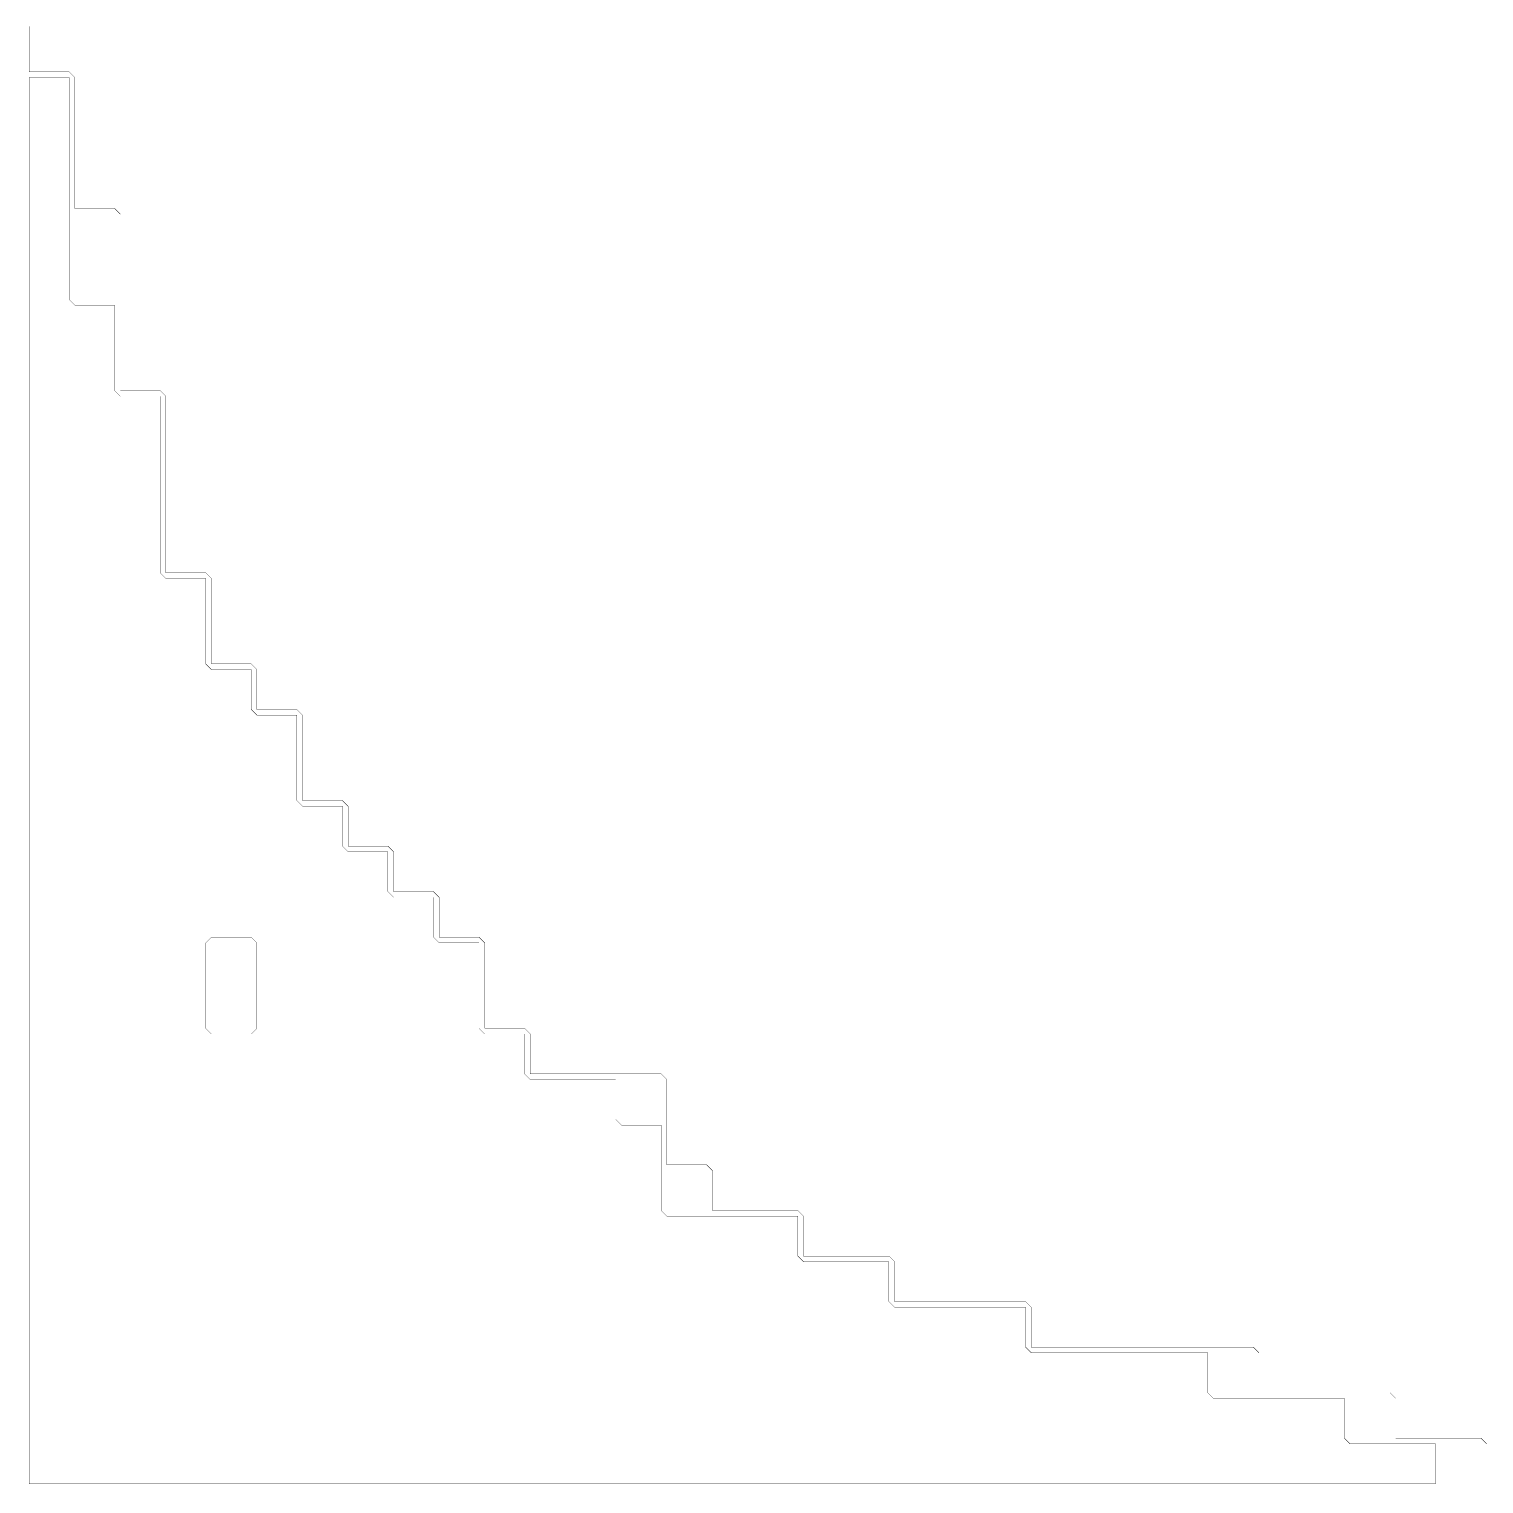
# Model space of a CAD drawing. Header units: metres. Extents: x 0 to 4990, y -4990 to 0.
# Drawn here: x 0 to 2495, y -4990 to -2495 of the extents above; entities that cross this region are included whole.
import ezdxf

# ---------------------------------------------------------------- set-up
doc = ezdxf.new("R2010")
doc.units = ezdxf.units.M
doc.layers.add('conductor', color=1, linetype='Continuous')
doc.layers.add('substrate', color=5, linetype='Continuous')

msp = doc.modelspace()

# ---------------------------------------------------------------- linework, layer by layer
at = {"layer": 'conductor', "const_width": 0.5}
msp.add_lwpolyline([(0, -2490.234375), (0, -2500), (0, -2509.765625), (0, -2519.53125), (0, -2529.296875), (0, -2539.0625), (0, -2548.828125), (0, -2558.59375), (0, -2568.359375), (9.765625, -2568.359375), (19.53125, -2568.359375), (29.296875, -2568.359375), (39.0625, -2568.359375), (48.828125, -2568.359375), (58.59375, -2568.359375), (68.359375, -2568.359375), (78.125, -2578.125), (78.125, -2587.890625), (78.125, -2597.65625), (78.125, -2607.421875), (78.125, -2617.1875), (78.125, -2626.953125), (78.125, -2636.71875), (78.125, -2646.484375), (78.125, -2656.25), (78.125, -2666.015625), (78.125, -2675.78125), (78.125, -2685.546875), (78.125, -2695.3125), (78.125, -2705.078125), (78.125, -2714.84375), (78.125, -2724.609375), (78.125, -2734.375), (78.125, -2744.140625), (78.125, -2753.90625), (78.125, -2763.671875), (78.125, -2773.4375), (78.125, -2783.203125), (78.125, -2792.96875), (78.125, -2802.734375), (87.890625, -2802.734375), (97.65625, -2802.734375), (107.421875, -2802.734375), (117.1875, -2802.734375), (126.953125, -2802.734375), (136.71875, -2802.734375), (146.484375, -2802.734375), (156.25, -2812.5), (156.25, -2822.265625), (156.25, -2832.03125), (156.25, -2841.796875), (156.25, -2851.5625), (156.25, -2861.328125), (156.25, -2871.09375), (156.25, -2880.859375), (156.25, -2890.625), (156.25, -2900.390625), (156.25, -2910.15625), (156.25, -2919.921875), (156.25, -2929.6875), (156.25, -2939.453125), (156.25, -2949.21875), (156.25, -2958.984375), (156.25, -2968.75), (156.25, -2978.515625), (156.25, -2988.28125), (156.25, -2998.046875), (156.25, -3007.8125), (156.25, -3017.578125), (156.25, -3027.34375), (156.25, -3037.109375), (156.25, -3046.875), (156.25, -3056.640625), (156.25, -3066.40625), (156.25, -3076.171875), (156.25, -3085.9375), (156.25, -3095.703125), (156.25, -3105.46875), (156.25, -3115.234375), (166.015625, -3115.234375), (175.78125, -3115.234375), (185.546875, -3115.234375), (195.3125, -3115.234375), (205.078125, -3115.234375), (214.84375, -3115.234375), (224.609375, -3115.234375), (234.375, -3125), (234.375, -3134.765625), (234.375, -3144.53125), (234.375, -3154.296875), (234.375, -3164.0625), (234.375, -3173.828125), (234.375, -3183.59375), (234.375, -3193.359375), (234.375, -3203.125), (234.375, -3212.890625), (234.375, -3222.65625), (234.375, -3232.421875), (234.375, -3242.1875), (234.375, -3251.953125), (234.375, -3261.71875), (234.375, -3271.484375), (234.375, -3281.25), (234.375, -3291.015625), (234.375, -3300.78125), (234.375, -3310.546875), (234.375, -3320.3125), (234.375, -3330.078125), (234.375, -3339.84375), (234.375, -3349.609375), (234.375, -3359.375), (234.375, -3369.140625), (234.375, -3378.90625), (234.375, -3388.671875), (234.375, -3398.4375), (234.375, -3408.203125), (234.375, -3417.96875), (234.375, -3427.734375), (244.140625, -3427.734375), (253.90625, -3427.734375), (263.671875, -3427.734375), (273.4375, -3427.734375), (283.203125, -3427.734375), (292.96875, -3427.734375), (302.734375, -3427.734375), (312.5, -3437.5), (312.5, -3447.265625), (312.5, -3457.03125), (312.5, -3466.796875), (312.5, -3476.5625), (312.5, -3486.328125), (312.5, -3496.09375), (312.5, -3505.859375), (312.5, -3515.625), (312.5, -3525.390625), (312.5, -3535.15625), (312.5, -3544.921875), (312.5, -3554.6875), (312.5, -3564.453125), (312.5, -3574.21875), (312.5, -3583.984375), (322.265625, -3583.984375), (332.03125, -3583.984375), (341.796875, -3583.984375), (351.5625, -3583.984375), (361.328125, -3583.984375), (371.09375, -3583.984375), (380.859375, -3583.984375), (390.625, -3593.75), (390.625, -3603.515625), (390.625, -3613.28125), (390.625, -3623.046875), (390.625, -3632.8125), (390.625, -3642.578125), (390.625, -3652.34375), (390.625, -3662.109375), (400.390625, -3662.109375), (410.15625, -3662.109375), (419.921875, -3662.109375), (429.6875, -3662.109375), (439.453125, -3662.109375), (449.21875, -3662.109375), (458.984375, -3662.109375), (468.75, -3671.875), (468.75, -3681.640625), (468.75, -3691.40625), (468.75, -3701.171875), (468.75, -3710.9375), (468.75, -3720.703125), (468.75, -3730.46875), (468.75, -3740.234375), (468.75, -3750), (468.75, -3759.765625), (468.75, -3769.53125), (468.75, -3779.296875), (468.75, -3789.0625), (468.75, -3798.828125), (468.75, -3808.59375), (468.75, -3818.359375), (478.515625, -3818.359375), (488.28125, -3818.359375), (498.046875, -3818.359375), (507.8125, -3818.359375), (517.578125, -3818.359375), (527.34375, -3818.359375), (537.109375, -3818.359375), (546.875, -3828.125), (546.875, -3837.890625), (546.875, -3847.65625), (546.875, -3857.421875), (546.875, -3867.1875), (546.875, -3876.953125), (546.875, -3886.71875), (546.875, -3896.484375), (556.640625, -3896.484375), (566.40625, -3896.484375), (576.171875, -3896.484375), (585.9375, -3896.484375), (595.703125, -3896.484375), (605.46875, -3896.484375), (615.234375, -3896.484375), (625, -3906.25), (625, -3916.015625), (625, -3925.78125), (625, -3935.546875), (625, -3945.3125), (625, -3955.078125), (625, -3964.84375), (625, -3974.609375), (634.765625, -3974.609375), (644.53125, -3974.609375), (654.296875, -3974.609375), (664.0625, -3974.609375), (673.828125, -3974.609375), (683.59375, -3974.609375), (693.359375, -3974.609375), (703.125, -3984.375), (703.125, -3994.140625), (703.125, -4003.90625), (703.125, -4013.671875), (703.125, -4023.4375), (703.125, -4033.203125), (703.125, -4042.96875), (703.125, -4052.734375), (712.890625, -4052.734375), (722.65625, -4052.734375), (732.421875, -4052.734375), (742.1875, -4052.734375), (751.953125, -4052.734375), (761.71875, -4052.734375), (771.484375, -4052.734375), (781.25, -4062.5), (781.25, -4072.265625), (781.25, -4082.03125), (781.25, -4091.796875), (781.25, -4101.5625), (781.25, -4111.328125), (781.25, -4121.09375), (781.25, -4130.859375), (781.25, -4140.625), (781.25, -4150.390625), (781.25, -4160.15625), (781.25, -4169.921875), (781.25, -4179.6875), (781.25, -4189.453125), (781.25, -4199.21875), (781.25, -4208.984375), (791.015625, -4208.984375), (800.78125, -4208.984375), (810.546875, -4208.984375), (820.3125, -4208.984375), (830.078125, -4208.984375), (839.84375, -4208.984375), (849.609375, -4208.984375), (859.375, -4218.75), (859.375, -4228.515625), (859.375, -4238.28125), (859.375, -4248.046875), (859.375, -4257.8125), (859.375, -4267.578125), (859.375, -4277.34375), (859.375, -4287.109375), (869.140625, -4287.109375), (878.90625, -4287.109375), (888.671875, -4287.109375), (898.4375, -4287.109375), (908.203125, -4287.109375), (917.96875, -4287.109375), (927.734375, -4287.109375), (937.5, -4287.109375), (947.265625, -4287.109375), (957.03125, -4287.109375), (966.796875, -4287.109375), (976.5625, -4287.109375), (986.328125, -4287.109375), (996.09375, -4287.109375), (1005.859375, -4287.109375), (1015.625, -4287.109375), (1025.390625, -4287.109375), (1035.15625, -4287.109375), (1044.921875, -4287.109375), (1054.6875, -4287.109375), (1064.453125, -4287.109375), (1074.21875, -4287.109375), (1083.984375, -4287.109375), (1093.75, -4296.875), (1093.75, -4306.640625), (1093.75, -4316.40625), (1093.75, -4326.171875), (1093.75, -4335.9375), (1093.75, -4345.703125), (1093.75, -4355.46875), (1093.75, -4365.234375), (1093.75, -4375), (1093.75, -4384.765625), (1093.75, -4394.53125), (1093.75, -4404.296875), (1093.75, -4414.0625), (1093.75, -4423.828125), (1093.75, -4433.59375), (1093.75, -4443.359375), (1103.515625, -4443.359375), (1113.28125, -4443.359375), (1123.046875, -4443.359375), (1132.8125, -4443.359375), (1142.578125, -4443.359375), (1152.34375, -4443.359375), (1162.109375, -4443.359375), (1171.875, -4453.125), (1171.875, -4462.890625), (1171.875, -4472.65625), (1171.875, -4482.421875), (1171.875, -4492.1875), (1171.875, -4501.953125), (1171.875, -4511.71875), (1171.875, -4521.484375), (1181.640625, -4521.484375), (1191.40625, -4521.484375), (1201.171875, -4521.484375), (1210.9375, -4521.484375), (1220.703125, -4521.484375), (1230.46875, -4521.484375), (1240.234375, -4521.484375), (1250, -4521.484375), (1259.765625, -4521.484375), (1269.53125, -4521.484375), (1279.296875, -4521.484375), (1289.0625, -4521.484375), (1298.828125, -4521.484375), (1308.59375, -4521.484375), (1318.359375, -4521.484375), (1328.125, -4531.25), (1328.125, -4541.015625), (1328.125, -4550.78125), (1328.125, -4560.546875), (1328.125, -4570.3125), (1328.125, -4580.078125), (1328.125, -4589.84375), (1328.125, -4599.609375), (1337.890625, -4599.609375), (1347.65625, -4599.609375), (1357.421875, -4599.609375), (1367.1875, -4599.609375), (1376.953125, -4599.609375), (1386.71875, -4599.609375), (1396.484375, -4599.609375), (1406.25, -4599.609375), (1416.015625, -4599.609375), (1425.78125, -4599.609375), (1435.546875, -4599.609375), (1445.3125, -4599.609375), (1455.078125, -4599.609375), (1464.84375, -4599.609375), (1474.609375, -4599.609375), (1484.375, -4609.375), (1484.375, -4619.140625), (1484.375, -4628.90625), (1484.375, -4638.671875), (1484.375, -4648.4375), (1484.375, -4658.203125), (1484.375, -4667.96875), (1484.375, -4677.734375), (1494.140625, -4677.734375), (1503.90625, -4677.734375), (1513.671875, -4677.734375), (1523.4375, -4677.734375), (1533.203125, -4677.734375), (1542.96875, -4677.734375), (1552.734375, -4677.734375), (1562.5, -4677.734375), (1572.265625, -4677.734375), (1582.03125, -4677.734375), (1591.796875, -4677.734375), (1601.5625, -4677.734375), (1611.328125, -4677.734375), (1621.09375, -4677.734375), (1630.859375, -4677.734375), (1640.625, -4677.734375), (1650.390625, -4677.734375), (1660.15625, -4677.734375), (1669.921875, -4677.734375), (1679.6875, -4677.734375), (1689.453125, -4677.734375), (1699.21875, -4677.734375), (1708.984375, -4677.734375), (1718.75, -4687.5), (1718.75, -4697.265625), (1718.75, -4707.03125), (1718.75, -4716.796875), (1718.75, -4726.5625), (1718.75, -4736.328125), (1718.75, -4746.09375), (1718.75, -4755.859375), (1728.515625, -4755.859375), (1738.28125, -4755.859375), (1748.046875, -4755.859375), (1757.8125, -4755.859375), (1767.578125, -4755.859375), (1777.34375, -4755.859375), (1787.109375, -4755.859375), (1796.875, -4755.859375), (1806.640625, -4755.859375), (1816.40625, -4755.859375), (1826.171875, -4755.859375), (1835.9375, -4755.859375), (1845.703125, -4755.859375), (1855.46875, -4755.859375), (1865.234375, -4755.859375), (1875, -4755.859375), (1884.765625, -4755.859375), (1894.53125, -4755.859375), (1904.296875, -4755.859375), (1914.0625, -4755.859375), (1923.828125, -4755.859375), (1933.59375, -4755.859375), (1943.359375, -4755.859375), (1953.125, -4755.859375), (1962.890625, -4755.859375), (1972.65625, -4755.859375), (1982.421875, -4755.859375), (1992.1875, -4755.859375), (2001.953125, -4755.859375), (2011.71875, -4755.859375), (2021.484375, -4755.859375), (2031.25, -4755.859375), (2041.015625, -4755.859375), (2050.78125, -4755.859375), (2060.546875, -4755.859375), (2070.3125, -4755.859375), (2080.078125, -4755.859375), (2089.84375, -4755.859375), (2099.609375, -4755.859375), (2109.375, -4765.625), (2109.375, -4775.390625), (2109.375, -4785.15625), (2109.375, -4794.921875), (2109.375, -4804.6875), (2109.375, -4814.453125), (2109.375, -4824.21875), (2109.375, -4833.984375), (2119.140625, -4833.984375), (2128.90625, -4833.984375), (2138.671875, -4833.984375), (2148.4375, -4833.984375), (2158.203125, -4833.984375), (2167.96875, -4833.984375), (2177.734375, -4833.984375), (2187.5, -4833.984375), (2197.265625, -4833.984375), (2207.03125, -4833.984375), (2216.796875, -4833.984375), (2226.5625, -4833.984375), (2236.328125, -4833.984375), (2246.09375, -4833.984375), (2255.859375, -4833.984375), (2265.625, -4833.984375), (2275.390625, -4833.984375), (2285.15625, -4833.984375), (2294.921875, -4833.984375), (2304.6875, -4833.984375), (2314.453125, -4833.984375), (2324.21875, -4833.984375), (2333.984375, -4833.984375), (2343.75, -4843.75), (2343.75, -4853.515625), (2343.75, -4863.28125), (2343.75, -4873.046875), (2343.75, -4882.8125), (2343.75, -4892.578125), (2343.75, -4902.34375), (2343.75, -4912.109375), (2353.515625, -4912.109375), (2363.28125, -4912.109375), (2373.046875, -4912.109375), (2382.8125, -4912.109375), (2392.578125, -4912.109375), (2402.34375, -4912.109375), (2412.109375, -4912.109375), (2421.875, -4912.109375), (2431.640625, -4912.109375), (2441.40625, -4912.109375), (2451.171875, -4912.109375), (2460.9375, -4912.109375), (2470.703125, -4912.109375), (2480.46875, -4912.109375), (2490.234375, -4912.109375), (2500, -4921.875)], dxfattribs=at)
at = {"layer": 'substrate', "const_width": 0.5}
for points in [[(0, -2578.125), (0, -2587.890625), (0, -2597.65625), (0, -2607.421875), (0, -2617.1875), (0, -2626.953125), (0, -2636.71875), (0, -2646.484375), (0, -2656.25), (0, -2666.015625), (0, -2675.78125), (0, -2685.546875), (0, -2695.3125), (0, -2705.078125), (0, -2714.84375), (0, -2724.609375), (0, -2734.375), (0, -2744.140625), (0, -2753.90625), (0, -2763.671875), (0, -2773.4375), (0, -2783.203125), (0, -2792.96875), (0, -2802.734375), (0, -2812.5), (0, -2822.265625), (0, -2832.03125), (0, -2841.796875), (0, -2851.5625), (0, -2861.328125), (0, -2871.09375), (0, -2880.859375), (0, -2890.625), (0, -2900.390625), (0, -2910.15625), (0, -2919.921875), (0, -2929.6875), (0, -2939.453125), (0, -2949.21875), (0, -2958.984375), (0, -2968.75), (0, -2978.515625), (0, -2988.28125), (0, -2998.046875), (0, -3007.8125), (0, -3017.578125), (0, -3027.34375), (0, -3037.109375), (0, -3046.875), (0, -3056.640625), (0, -3066.40625), (0, -3076.171875), (0, -3085.9375), (0, -3095.703125), (0, -3105.46875), (0, -3115.234375), (0, -3125), (0, -3134.765625), (0, -3144.53125), (0, -3154.296875), (0, -3164.0625), (0, -3173.828125), (0, -3183.59375), (0, -3193.359375), (0, -3203.125), (0, -3212.890625), (0, -3222.65625), (0, -3232.421875), (0, -3242.1875), (0, -3251.953125), (0, -3261.71875), (0, -3271.484375), (0, -3281.25), (0, -3291.015625), (0, -3300.78125), (0, -3310.546875), (0, -3320.3125), (0, -3330.078125), (0, -3339.84375), (0, -3349.609375), (0, -3359.375), (0, -3369.140625), (0, -3378.90625), (0, -3388.671875), (0, -3398.4375), (0, -3408.203125), (0, -3417.96875), (0, -3427.734375), (0, -3437.5), (0, -3447.265625), (0, -3457.03125), (0, -3466.796875), (0, -3476.5625), (0, -3486.328125), (0, -3496.09375), (0, -3505.859375), (0, -3515.625), (0, -3525.390625), (0, -3535.15625), (0, -3544.921875), (0, -3554.6875), (0, -3564.453125), (0, -3574.21875), (0, -3583.984375), (0, -3593.75), (0, -3603.515625), (0, -3613.28125), (0, -3623.046875), (0, -3632.8125), (0, -3642.578125), (0, -3652.34375), (0, -3662.109375), (0, -3671.875), (0, -3681.640625), (0, -3691.40625), (0, -3701.171875), (0, -3710.9375), (0, -3720.703125), (0, -3730.46875), (0, -3740.234375), (0, -3750), (0, -3759.765625), (0, -3769.53125), (0, -3779.296875), (0, -3789.0625), (0, -3798.828125), (0, -3808.59375), (0, -3818.359375), (0, -3828.125), (0, -3837.890625), (0, -3847.65625), (0, -3857.421875), (0, -3867.1875), (0, -3876.953125), (0, -3886.71875), (0, -3896.484375), (0, -3906.25), (0, -3916.015625), (0, -3925.78125), (0, -3935.546875), (0, -3945.3125), (0, -3955.078125), (0, -3964.84375), (0, -3974.609375), (0, -3984.375), (0, -3994.140625), (0, -4003.90625), (0, -4013.671875), (0, -4023.4375), (0, -4033.203125), (0, -4042.96875), (0, -4052.734375), (0, -4062.5), (0, -4072.265625), (0, -4082.03125), (0, -4091.796875), (0, -4101.5625), (0, -4111.328125), (0, -4121.09375), (0, -4130.859375), (0, -4140.625), (0, -4150.390625), (0, -4160.15625), (0, -4169.921875), (0, -4179.6875), (0, -4189.453125), (0, -4199.21875), (0, -4208.984375), (0, -4218.75), (0, -4228.515625), (0, -4238.28125), (0, -4248.046875), (0, -4257.8125), (0, -4267.578125), (0, -4277.34375), (0, -4287.109375), (0, -4296.875), (0, -4306.640625), (0, -4316.40625), (0, -4326.171875), (0, -4335.9375), (0, -4345.703125), (0, -4355.46875), (0, -4365.234375), (0, -4375), (0, -4384.765625), (0, -4394.53125), (0, -4404.296875), (0, -4414.0625), (0, -4423.828125), (0, -4433.59375), (0, -4443.359375), (0, -4453.125), (0, -4462.890625), (0, -4472.65625), (0, -4482.421875), (0, -4492.1875), (0, -4501.953125), (0, -4511.71875), (0, -4521.484375), (0, -4531.25), (0, -4541.015625), (0, -4550.78125), (0, -4560.546875), (0, -4570.3125), (0, -4580.078125), (0, -4589.84375), (0, -4599.609375), (0, -4609.375), (0, -4619.140625), (0, -4628.90625), (0, -4638.671875), (0, -4648.4375), (0, -4658.203125), (0, -4667.96875), (0, -4677.734375), (0, -4687.5), (0, -4697.265625), (0, -4707.03125), (0, -4716.796875), (0, -4726.5625), (0, -4736.328125), (0, -4746.09375), (0, -4755.859375), (0, -4765.625), (0, -4775.390625), (0, -4785.15625), (0, -4794.921875), (0, -4804.6875), (0, -4814.453125), (0, -4824.21875), (0, -4833.984375), (0, -4843.75), (0, -4853.515625), (0, -4863.28125), (0, -4873.046875), (0, -4882.8125), (0, -4892.578125), (0, -4902.34375), (0, -4912.109375), (0, -4921.875), (0, -4931.640625), (0, -4941.40625), (0, -4951.171875), (0, -4960.9375), (0, -4970.703125), (0, -4980.46875), (0, -4990.234375), (9.765625, -4990.234375), (19.53125, -4990.234375), (29.296875, -4990.234375), (39.0625, -4990.234375), (48.828125, -4990.234375), (58.59375, -4990.234375), (68.359375, -4990.234375), (78.125, -4990.234375), (87.890625, -4990.234375), (97.65625, -4990.234375), (107.421875, -4990.234375), (117.1875, -4990.234375), (126.953125, -4990.234375), (136.71875, -4990.234375), (146.484375, -4990.234375), (156.25, -4990.234375), (166.015625, -4990.234375), (175.78125, -4990.234375), (185.546875, -4990.234375), (195.3125, -4990.234375), (205.078125, -4990.234375), (214.84375, -4990.234375), (224.609375, -4990.234375), (234.375, -4990.234375), (244.140625, -4990.234375), (253.90625, -4990.234375), (263.671875, -4990.234375), (273.4375, -4990.234375), (283.203125, -4990.234375), (292.96875, -4990.234375), (302.734375, -4990.234375), (312.5, -4990.234375), (322.265625, -4990.234375), (332.03125, -4990.234375), (341.796875, -4990.234375), (351.5625, -4990.234375), (361.328125, -4990.234375), (371.09375, -4990.234375), (380.859375, -4990.234375), (390.625, -4990.234375), (400.390625, -4990.234375), (410.15625, -4990.234375), (419.921875, -4990.234375), (429.6875, -4990.234375), (439.453125, -4990.234375), (449.21875, -4990.234375), (458.984375, -4990.234375), (468.75, -4990.234375), (478.515625, -4990.234375), (488.28125, -4990.234375), (498.046875, -4990.234375), (507.8125, -4990.234375), (517.578125, -4990.234375), (527.34375, -4990.234375), (537.109375, -4990.234375), (546.875, -4990.234375), (556.640625, -4990.234375), (566.40625, -4990.234375), (576.171875, -4990.234375), (585.9375, -4990.234375), (595.703125, -4990.234375), (605.46875, -4990.234375), (615.234375, -4990.234375), (625, -4990.234375), (634.765625, -4990.234375), (644.53125, -4990.234375), (654.296875, -4990.234375), (664.0625, -4990.234375), (673.828125, -4990.234375), (683.59375, -4990.234375), (693.359375, -4990.234375), (703.125, -4990.234375), (712.890625, -4990.234375), (722.65625, -4990.234375), (732.421875, -4990.234375), (742.1875, -4990.234375), (751.953125, -4990.234375), (761.71875, -4990.234375), (771.484375, -4990.234375), (781.25, -4990.234375), (791.015625, -4990.234375), (800.78125, -4990.234375), (810.546875, -4990.234375), (820.3125, -4990.234375), (830.078125, -4990.234375), (839.84375, -4990.234375), (849.609375, -4990.234375), (859.375, -4990.234375), (869.140625, -4990.234375), (878.90625, -4990.234375), (888.671875, -4990.234375), (898.4375, -4990.234375), (908.203125, -4990.234375), (917.96875, -4990.234375), (927.734375, -4990.234375), (937.5, -4990.234375), (947.265625, -4990.234375), (957.03125, -4990.234375), (966.796875, -4990.234375), (976.5625, -4990.234375), (986.328125, -4990.234375), (996.09375, -4990.234375), (1005.859375, -4990.234375), (1015.625, -4990.234375), (1025.390625, -4990.234375), (1035.15625, -4990.234375), (1044.921875, -4990.234375), (1054.6875, -4990.234375), (1064.453125, -4990.234375), (1074.21875, -4990.234375), (1083.984375, -4990.234375), (1093.75, -4990.234375), (1103.515625, -4990.234375), (1113.28125, -4990.234375), (1123.046875, -4990.234375), (1132.8125, -4990.234375), (1142.578125, -4990.234375), (1152.34375, -4990.234375), (1162.109375, -4990.234375), (1171.875, -4990.234375), (1181.640625, -4990.234375), (1191.40625, -4990.234375), (1201.171875, -4990.234375), (1210.9375, -4990.234375), (1220.703125, -4990.234375), (1230.46875, -4990.234375), (1240.234375, -4990.234375), (1250, -4990.234375), (1259.765625, -4990.234375), (1269.53125, -4990.234375), (1279.296875, -4990.234375), (1289.0625, -4990.234375), (1298.828125, -4990.234375), (1308.59375, -4990.234375), (1318.359375, -4990.234375), (1328.125, -4990.234375), (1337.890625, -4990.234375), (1347.65625, -4990.234375), (1357.421875, -4990.234375), (1367.1875, -4990.234375), (1376.953125, -4990.234375), (1386.71875, -4990.234375), (1396.484375, -4990.234375), (1406.25, -4990.234375), (1416.015625, -4990.234375), (1425.78125, -4990.234375), (1435.546875, -4990.234375), (1445.3125, -4990.234375), (1455.078125, -4990.234375), (1464.84375, -4990.234375), (1474.609375, -4990.234375), (1484.375, -4990.234375), (1494.140625, -4990.234375), (1503.90625, -4990.234375), (1513.671875, -4990.234375), (1523.4375, -4990.234375), (1533.203125, -4990.234375), (1542.96875, -4990.234375), (1552.734375, -4990.234375), (1562.5, -4990.234375), (1572.265625, -4990.234375), (1582.03125, -4990.234375), (1591.796875, -4990.234375), (1601.5625, -4990.234375), (1611.328125, -4990.234375), (1621.09375, -4990.234375), (1630.859375, -4990.234375), (1640.625, -4990.234375), (1650.390625, -4990.234375), (1660.15625, -4990.234375), (1669.921875, -4990.234375), (1679.6875, -4990.234375), (1689.453125, -4990.234375), (1699.21875, -4990.234375), (1708.984375, -4990.234375), (1718.75, -4990.234375), (1728.515625, -4990.234375), (1738.28125, -4990.234375), (1748.046875, -4990.234375), (1757.8125, -4990.234375), (1767.578125, -4990.234375), (1777.34375, -4990.234375), (1787.109375, -4990.234375), (1796.875, -4990.234375), (1806.640625, -4990.234375), (1816.40625, -4990.234375), (1826.171875, -4990.234375), (1835.9375, -4990.234375), (1845.703125, -4990.234375), (1855.46875, -4990.234375), (1865.234375, -4990.234375), (1875, -4990.234375), (1884.765625, -4990.234375), (1894.53125, -4990.234375), (1904.296875, -4990.234375), (1914.0625, -4990.234375), (1923.828125, -4990.234375), (1933.59375, -4990.234375), (1943.359375, -4990.234375), (1953.125, -4990.234375), (1962.890625, -4990.234375), (1972.65625, -4990.234375), (1982.421875, -4990.234375), (1992.1875, -4990.234375), (2001.953125, -4990.234375), (2011.71875, -4990.234375), (2021.484375, -4990.234375), (2031.25, -4990.234375), (2041.015625, -4990.234375), (2050.78125, -4990.234375), (2060.546875, -4990.234375), (2070.3125, -4990.234375), (2080.078125, -4990.234375), (2089.84375, -4990.234375), (2099.609375, -4990.234375), (2109.375, -4990.234375), (2119.140625, -4990.234375), (2128.90625, -4990.234375), (2138.671875, -4990.234375), (2148.4375, -4990.234375), (2158.203125, -4990.234375), (2167.96875, -4990.234375), (2177.734375, -4990.234375), (2187.5, -4990.234375), (2197.265625, -4990.234375), (2207.03125, -4990.234375), (2216.796875, -4990.234375), (2226.5625, -4990.234375), (2236.328125, -4990.234375), (2246.09375, -4990.234375), (2255.859375, -4990.234375), (2265.625, -4990.234375), (2275.390625, -4990.234375), (2285.15625, -4990.234375), (2294.921875, -4990.234375), (2304.6875, -4990.234375), (2314.453125, -4990.234375), (2324.21875, -4990.234375), (2333.984375, -4990.234375), (2343.75, -4990.234375), (2353.515625, -4990.234375), (2363.28125, -4990.234375), (2373.046875, -4990.234375), (2382.8125, -4990.234375), (2392.578125, -4990.234375), (2402.34375, -4990.234375), (2412.109375, -4990.234375), (2412.109375, -4980.46875), (2412.109375, -4970.703125), (2412.109375, -4960.9375), (2412.109375, -4951.171875), (2412.109375, -4941.40625), (2412.109375, -4931.640625), (2412.109375, -4921.875), (2402.34375, -4921.875), (2392.578125, -4921.875), (2382.8125, -4921.875), (2373.046875, -4921.875), (2363.28125, -4921.875), (2353.515625, -4921.875), (2343.75, -4921.875), (2333.984375, -4921.875), (2324.21875, -4921.875), (2314.453125, -4921.875), (2304.6875, -4921.875), (2294.921875, -4921.875), (2285.15625, -4921.875), (2275.390625, -4921.875), (2265.625, -4921.875), (2255.859375, -4912.109375), (2255.859375, -4902.34375), (2255.859375, -4892.578125), (2255.859375, -4882.8125), (2255.859375, -4873.046875), (2255.859375, -4863.28125), (2255.859375, -4853.515625), (2255.859375, -4843.75), (2246.09375, -4843.75), (2236.328125, -4843.75), (2226.5625, -4843.75), (2216.796875, -4843.75), (2207.03125, -4843.75), (2197.265625, -4843.75), (2187.5, -4843.75), (2177.734375, -4843.75), (2167.96875, -4843.75), (2158.203125, -4843.75), (2148.4375, -4843.75), (2138.671875, -4843.75), (2128.90625, -4843.75), (2119.140625, -4843.75), (2109.375, -4843.75), (2099.609375, -4843.75), (2089.84375, -4843.75), (2080.078125, -4843.75), (2070.3125, -4843.75), (2060.546875, -4843.75), (2050.78125, -4843.75), (2041.015625, -4843.75), (2031.25, -4843.75), (2021.484375, -4833.984375), (2021.484375, -4824.21875), (2021.484375, -4814.453125), (2021.484375, -4804.6875), (2021.484375, -4794.921875), (2021.484375, -4785.15625), (2021.484375, -4775.390625), (2021.484375, -4765.625), (2011.71875, -4765.625), (2001.953125, -4765.625), (1992.1875, -4765.625), (1982.421875, -4765.625), (1972.65625, -4765.625), (1962.890625, -4765.625), (1953.125, -4765.625), (1943.359375, -4765.625), (1933.59375, -4765.625), (1923.828125, -4765.625), (1914.0625, -4765.625), (1904.296875, -4765.625), (1894.53125, -4765.625), (1884.765625, -4765.625), (1875, -4765.625), (1865.234375, -4765.625), (1855.46875, -4765.625), (1845.703125, -4765.625), (1835.9375, -4765.625), (1826.171875, -4765.625), (1816.40625, -4765.625), (1806.640625, -4765.625), (1796.875, -4765.625), (1787.109375, -4765.625), (1777.34375, -4765.625), (1767.578125, -4765.625), (1757.8125, -4765.625), (1748.046875, -4765.625), (1738.28125, -4765.625), (1728.515625, -4765.625), (1718.75, -4765.625), (1708.984375, -4755.859375), (1708.984375, -4746.09375), (1708.984375, -4736.328125), (1708.984375, -4726.5625), (1708.984375, -4716.796875), (1708.984375, -4707.03125), (1708.984375, -4697.265625), (1708.984375, -4687.5), (1699.21875, -4687.5), (1689.453125, -4687.5), (1679.6875, -4687.5), (1669.921875, -4687.5), (1660.15625, -4687.5), (1650.390625, -4687.5), (1640.625, -4687.5), (1630.859375, -4687.5), (1621.09375, -4687.5), (1611.328125, -4687.5), (1601.5625, -4687.5), (1591.796875, -4687.5), (1582.03125, -4687.5), (1572.265625, -4687.5), (1562.5, -4687.5), (1552.734375, -4687.5), (1542.96875, -4687.5), (1533.203125, -4687.5), (1523.4375, -4687.5), (1513.671875, -4687.5), (1503.90625, -4687.5), (1494.140625, -4687.5), (1484.375, -4687.5), (1474.609375, -4677.734375), (1474.609375, -4667.96875), (1474.609375, -4658.203125), (1474.609375, -4648.4375), (1474.609375, -4638.671875), (1474.609375, -4628.90625), (1474.609375, -4619.140625), (1474.609375, -4609.375), (1464.84375, -4609.375), (1455.078125, -4609.375), (1445.3125, -4609.375), (1435.546875, -4609.375), (1425.78125, -4609.375), (1416.015625, -4609.375), (1406.25, -4609.375), (1396.484375, -4609.375), (1386.71875, -4609.375), (1376.953125, -4609.375), (1367.1875, -4609.375), (1357.421875, -4609.375), (1347.65625, -4609.375), (1337.890625, -4609.375), (1328.125, -4609.375), (1318.359375, -4599.609375), (1318.359375, -4589.84375), (1318.359375, -4580.078125), (1318.359375, -4570.3125), (1318.359375, -4560.546875), (1318.359375, -4550.78125), (1318.359375, -4541.015625), (1318.359375, -4531.25), (1308.59375, -4531.25), (1298.828125, -4531.25), (1289.0625, -4531.25), (1279.296875, -4531.25), (1269.53125, -4531.25), (1259.765625, -4531.25), (1250, -4531.25), (1240.234375, -4531.25), (1230.46875, -4531.25), (1220.703125, -4531.25), (1210.9375, -4531.25), (1201.171875, -4531.25), (1191.40625, -4531.25), (1181.640625, -4531.25), (1171.875, -4531.25), (1162.109375, -4531.25), (1152.34375, -4531.25), (1142.578125, -4531.25), (1132.8125, -4531.25), (1123.046875, -4531.25), (1113.28125, -4531.25), (1103.515625, -4531.25), (1093.75, -4531.25), (1083.984375, -4521.484375), (1083.984375, -4511.71875), (1083.984375, -4501.953125), (1083.984375, -4492.1875), (1083.984375, -4482.421875), (1083.984375, -4472.65625), (1083.984375, -4462.890625), (1083.984375, -4453.125), (1083.984375, -4443.359375), (1083.984375, -4433.59375), (1083.984375, -4423.828125), (1083.984375, -4414.0625), (1083.984375, -4404.296875), (1083.984375, -4394.53125), (1083.984375, -4384.765625), (1083.984375, -4375), (1074.21875, -4375), (1064.453125, -4375), (1054.6875, -4375), (1044.921875, -4375), (1035.15625, -4375), (1025.390625, -4375), (1015.625, -4375), (1005.859375, -4365.234375), (1005.859375, -4355.46875), (1005.859375, -4345.703125), (1005.859375, -4335.9375), (1005.859375, -4326.171875), (1005.859375, -4316.40625), (1005.859375, -4306.640625), (1005.859375, -4296.875), (996.09375, -4296.875), (986.328125, -4296.875), (976.5625, -4296.875), (966.796875, -4296.875), (957.03125, -4296.875), (947.265625, -4296.875), (937.5, -4296.875), (927.734375, -4296.875), (917.96875, -4296.875), (908.203125, -4296.875), (898.4375, -4296.875), (888.671875, -4296.875), (878.90625, -4296.875), (869.140625, -4296.875), (859.375, -4296.875), (849.609375, -4287.109375), (849.609375, -4277.34375), (849.609375, -4267.578125), (849.609375, -4257.8125), (849.609375, -4248.046875), (849.609375, -4238.28125), (849.609375, -4228.515625), (849.609375, -4218.75), (839.84375, -4218.75), (830.078125, -4218.75), (820.3125, -4218.75), (810.546875, -4218.75), (800.78125, -4218.75), (791.015625, -4218.75), (781.25, -4218.75), (771.484375, -4208.984375), (771.484375, -4199.21875), (771.484375, -4189.453125), (771.484375, -4179.6875), (771.484375, -4169.921875), (771.484375, -4160.15625), (771.484375, -4150.390625), (771.484375, -4140.625), (771.484375, -4130.859375), (771.484375, -4121.09375), (771.484375, -4111.328125), (771.484375, -4101.5625), (771.484375, -4091.796875), (771.484375, -4082.03125), (771.484375, -4072.265625), (771.484375, -4062.5), (761.71875, -4062.5), (751.953125, -4062.5), (742.1875, -4062.5), (732.421875, -4062.5), (722.65625, -4062.5), (712.890625, -4062.5), (703.125, -4062.5), (693.359375, -4052.734375), (693.359375, -4042.96875), (693.359375, -4033.203125), (693.359375, -4023.4375), (693.359375, -4013.671875), (693.359375, -4003.90625), (693.359375, -3994.140625), (693.359375, -3984.375), (683.59375, -3984.375), (673.828125, -3984.375), (664.0625, -3984.375), (654.296875, -3984.375), (644.53125, -3984.375), (634.765625, -3984.375), (625, -3984.375), (615.234375, -3974.609375), (615.234375, -3964.84375), (615.234375, -3955.078125), (615.234375, -3945.3125), (615.234375, -3935.546875), (615.234375, -3925.78125), (615.234375, -3916.015625), (615.234375, -3906.25), (605.46875, -3906.25), (595.703125, -3906.25), (585.9375, -3906.25), (576.171875, -3906.25), (566.40625, -3906.25), (556.640625, -3906.25), (546.875, -3906.25), (537.109375, -3896.484375), (537.109375, -3886.71875), (537.109375, -3876.953125), (537.109375, -3867.1875), (537.109375, -3857.421875), (537.109375, -3847.65625), (537.109375, -3837.890625), (537.109375, -3828.125), (527.34375, -3828.125), (517.578125, -3828.125), (507.8125, -3828.125), (498.046875, -3828.125), (488.28125, -3828.125), (478.515625, -3828.125), (468.75, -3828.125), (458.984375, -3818.359375), (458.984375, -3808.59375), (458.984375, -3798.828125), (458.984375, -3789.0625), (458.984375, -3779.296875), (458.984375, -3769.53125), (458.984375, -3759.765625), (458.984375, -3750), (458.984375, -3740.234375), (458.984375, -3730.46875), (458.984375, -3720.703125), (458.984375, -3710.9375), (458.984375, -3701.171875), (458.984375, -3691.40625), (458.984375, -3681.640625), (458.984375, -3671.875), (449.21875, -3671.875), (439.453125, -3671.875), (429.6875, -3671.875), (419.921875, -3671.875), (410.15625, -3671.875), (400.390625, -3671.875), (390.625, -3671.875), (380.859375, -3662.109375), (380.859375, -3652.34375), (380.859375, -3642.578125), (380.859375, -3632.8125), (380.859375, -3623.046875), (380.859375, -3613.28125), (380.859375, -3603.515625), (380.859375, -3593.75), (371.09375, -3593.75), (361.328125, -3593.75), (351.5625, -3593.75), (341.796875, -3593.75), (332.03125, -3593.75), (322.265625, -3593.75), (312.5, -3593.75), (302.734375, -3583.984375), (302.734375, -3574.21875), (302.734375, -3564.453125), (302.734375, -3554.6875), (302.734375, -3544.921875), (302.734375, -3535.15625), (302.734375, -3525.390625), (302.734375, -3515.625), (302.734375, -3505.859375), (302.734375, -3496.09375), (302.734375, -3486.328125), (302.734375, -3476.5625), (302.734375, -3466.796875), (302.734375, -3457.03125), (302.734375, -3447.265625), (302.734375, -3437.5), (292.96875, -3437.5), (283.203125, -3437.5), (273.4375, -3437.5), (263.671875, -3437.5), (253.90625, -3437.5), (244.140625, -3437.5), (234.375, -3437.5), (224.609375, -3427.734375), (224.609375, -3417.96875), (224.609375, -3408.203125), (224.609375, -3398.4375), (224.609375, -3388.671875), (224.609375, -3378.90625), (224.609375, -3369.140625), (224.609375, -3359.375), (224.609375, -3349.609375), (224.609375, -3339.84375), (224.609375, -3330.078125), (224.609375, -3320.3125), (224.609375, -3310.546875), (224.609375, -3300.78125), (224.609375, -3291.015625), (224.609375, -3281.25), (224.609375, -3271.484375), (224.609375, -3261.71875), (224.609375, -3251.953125), (224.609375, -3242.1875), (224.609375, -3232.421875), (224.609375, -3222.65625), (224.609375, -3212.890625), (224.609375, -3203.125), (224.609375, -3193.359375), (224.609375, -3183.59375), (224.609375, -3173.828125), (224.609375, -3164.0625), (224.609375, -3154.296875), (224.609375, -3144.53125), (224.609375, -3134.765625), (224.609375, -3125), (214.84375, -3125), (205.078125, -3125), (195.3125, -3125), (185.546875, -3125), (175.78125, -3125), (166.015625, -3125), (156.25, -3125), (146.484375, -3115.234375), (146.484375, -3105.46875), (146.484375, -3095.703125), (146.484375, -3085.9375), (146.484375, -3076.171875), (146.484375, -3066.40625), (146.484375, -3056.640625), (146.484375, -3046.875), (146.484375, -3037.109375), (146.484375, -3027.34375), (146.484375, -3017.578125), (146.484375, -3007.8125), (146.484375, -2998.046875), (146.484375, -2988.28125), (146.484375, -2978.515625), (146.484375, -2968.75), (136.71875, -2968.75), (126.953125, -2968.75), (117.1875, -2968.75), (107.421875, -2968.75), (97.65625, -2968.75), (87.890625, -2968.75), (78.125, -2968.75), (68.359375, -2958.984375), (68.359375, -2949.21875), (68.359375, -2939.453125), (68.359375, -2929.6875), (68.359375, -2919.921875), (68.359375, -2910.15625), (68.359375, -2900.390625), (68.359375, -2890.625), (68.359375, -2880.859375), (68.359375, -2871.09375), (68.359375, -2861.328125), (68.359375, -2851.5625), (68.359375, -2841.796875), (68.359375, -2832.03125), (68.359375, -2822.265625), (68.359375, -2812.5), (68.359375, -2802.734375), (68.359375, -2792.96875), (68.359375, -2783.203125), (68.359375, -2773.4375), (68.359375, -2763.671875), (68.359375, -2753.90625), (68.359375, -2744.140625), (68.359375, -2734.375), (68.359375, -2724.609375), (68.359375, -2714.84375), (68.359375, -2705.078125), (68.359375, -2695.3125), (68.359375, -2685.546875), (68.359375, -2675.78125), (68.359375, -2666.015625), (68.359375, -2656.25), (68.359375, -2646.484375), (68.359375, -2636.71875), (68.359375, -2626.953125), (68.359375, -2617.1875), (68.359375, -2607.421875), (68.359375, -2597.65625), (68.359375, -2587.890625), (68.359375, -2578.125), (58.59375, -2578.125), (48.828125, -2578.125), (39.0625, -2578.125), (29.296875, -2578.125), (19.53125, -2578.125), (9.765625, -2578.125)], [(302.734375, -4062.5), (312.5, -4052.734375), (322.265625, -4052.734375), (332.03125, -4052.734375), (341.796875, -4052.734375), (351.5625, -4052.734375), (361.328125, -4052.734375), (371.09375, -4052.734375), (380.859375, -4052.734375), (390.625, -4062.5), (390.625, -4072.265625), (390.625, -4082.03125), (390.625, -4091.796875), (390.625, -4101.5625), (390.625, -4111.328125), (390.625, -4121.09375), (390.625, -4130.859375), (390.625, -4140.625), (390.625, -4150.390625), (390.625, -4160.15625), (390.625, -4169.921875), (390.625, -4179.6875), (390.625, -4189.453125), (390.625, -4199.21875), (390.625, -4208.984375), (380.859375, -4218.75), (371.09375, -4218.75), (361.328125, -4218.75), (351.5625, -4218.75), (341.796875, -4218.75), (332.03125, -4218.75), (322.265625, -4218.75), (312.5, -4218.75), (302.734375, -4208.984375), (302.734375, -4199.21875), (302.734375, -4189.453125), (302.734375, -4179.6875), (302.734375, -4169.921875), (302.734375, -4160.15625), (302.734375, -4150.390625), (302.734375, -4140.625), (302.734375, -4130.859375), (302.734375, -4121.09375), (302.734375, -4111.328125), (302.734375, -4101.5625), (302.734375, -4091.796875), (302.734375, -4082.03125), (302.734375, -4072.265625)]]:
    msp.add_lwpolyline(points, close=True, dxfattribs=at)

doc.saveas('drawing.dxf')
